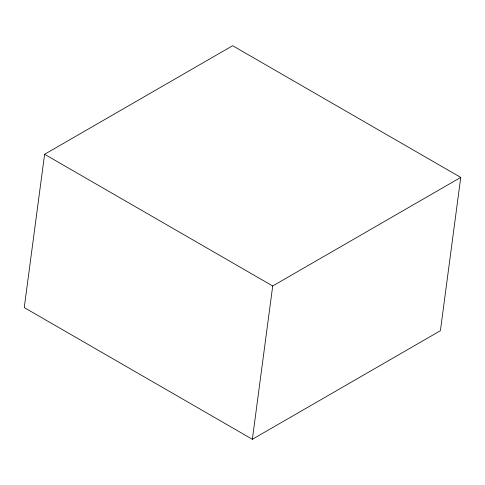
<?xml version="1.0" encoding="UTF-8"?>
<svg xmlns="http://www.w3.org/2000/svg" width="485" height="485" viewBox="0 0 485 485"><rect width="100%" height="100%" fill="white"/><g stroke="black" fill="none" stroke-linecap="round" stroke-linejoin="round"><path stroke-width="0.73" d="M44.602 154.285L24.25 307.581L252.364 439.283L440.398 330.715L460.75 177.419L232.636 45.717L44.602 154.285L272.709 285.98L460.75 177.419M252.364 439.283L272.709 285.98"/></g></svg>
